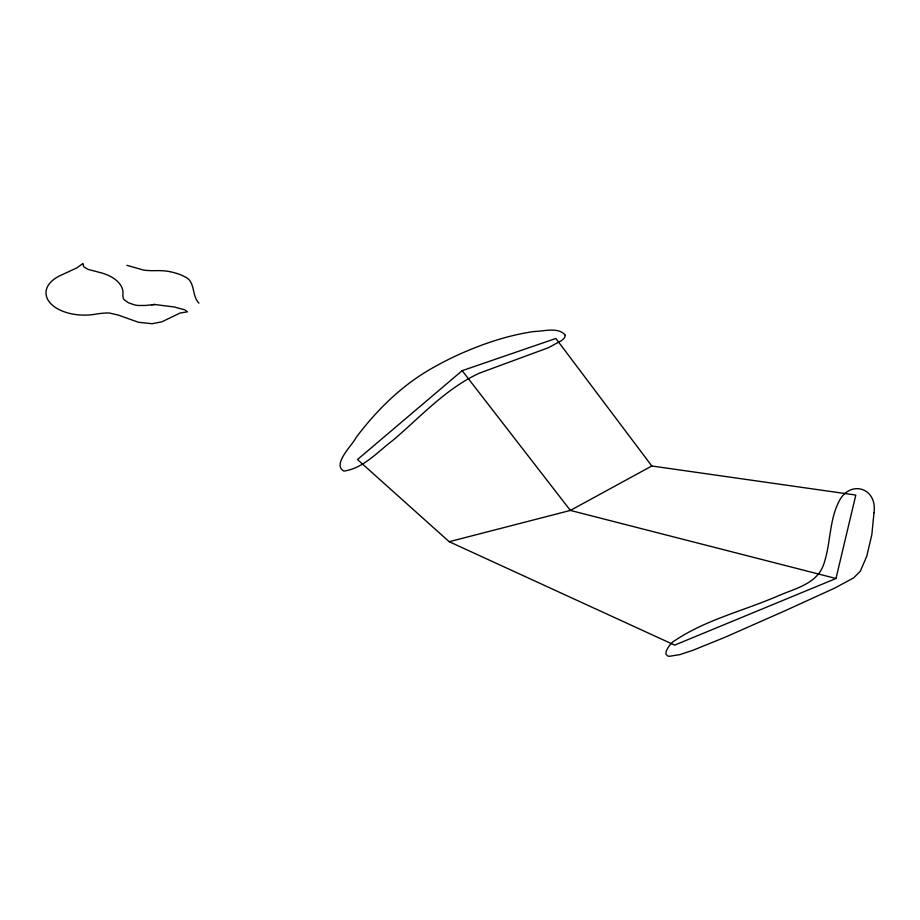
<?xml version="1.0" encoding="UTF-8"?>
<svg xmlns="http://www.w3.org/2000/svg" width="920" height="920" viewBox="0 0 920 920"><rect width="100%" height="100%" fill="white"/><g stroke="black" fill="none" stroke-linecap="round" stroke-linejoin="round"><path stroke-width="1.38" d="M449.19 541.707L674.659 645.127L835.992 578.496L855.807 495.075L651.808 465.991L570.377 510.428L449.19 541.707L357.489 459.54L462.173 370.679L555.875 338.468L651.808 465.991M82.432 263.948L83.34 263.983L83.432 265.799A6.992 4.036 0 0 0 83.962 266.95L88.101 269.387L99.475 272.389A38.49 22.229 0 0 1 122.843 295.009L123.188 298.08A14.041 8.107 0 0 0 124.418 299.954L128.421 302.76L134.412 304.853A17.744 10.246 0 0 0 138.598 305.497L145.394 305.452A56.798 32.798 0 0 0 149.592 305.037L152.651 304.669A18.078 10.442 0 0 1 154.675 304.497L174.363 306.992L184.517 309.775M82.501 263.867L76.797 267.915L60.536 275.448A38.548 22.253 0 0 0 50.657 303.497A38.548 22.253 0 0 0 96.807 313.973L100.142 313.501A57.718 33.327 0 0 1 105.731 313.03L107.49 312.961A12.477 7.21 0 0 1 109.572 313.053L118.174 315.054L138.356 322.241L152.099 323.725L161.989 321.77L180.113 313.03L187.427 311.822L185.426 310.19M151.57 304.796L155.146 304.474M169.372 271.584L170.901 271.883A45.736 26.404 0 0 1 181.447 275.126L186.116 277.414A20.274 11.707 0 0 1 190.06 280.933C194.499 287.672 193.062 297.309 198.927 303.14M835.992 578.496L570.377 510.428L462.173 370.679M126.868 265.328L143.428 270.031A28.083 16.215 0 0 0 146.165 270.388L150.408 270.652A44.988 25.967 0 0 0 153.479 270.675L156.434 270.63A43.01 24.828 0 0 1 169.418 271.503M874 512.704L871.849 534.612L866.732 556.301L860.303 571.216L853.633 577.886L834.727 588.098L785.082 610.742L725.489 637.077L693.128 650.198L679.857 654.626L669.231 656.317L667.494 655.88L665.896 653.947L666.275 651.004L668.104 647.519A67.252 38.824 0 0 1 672.394 642.252C704.432 619.838 744.05 610.88 779.608 595.24C795.374 588.57 815.718 583.832 822.963 566.317C830.956 545.387 828.655 521.514 839.017 501.377C849.723 479.653 877.507 487.324 874 512.704M565.351 335.271L564.558 337.732L561.717 340.503L548.527 347.656L479.63 373.072A143.244 82.708 0 0 0 471.937 376.843C441.784 392.978 418.485 418.703 392.656 440.542C377.614 451.835 363.331 468.372 343.873 471.097C331.671 464.243 352.774 444.831 356.12 437.483C377.395 409.204 403.293 383.881 434.562 366.85A302.174 174.455 0 0 1 459.08 354.43C482.988 343.7 508.116 335.225 534.117 331.499C543.812 331.418 558.405 326.623 565.351 335.271"/></g></svg>
